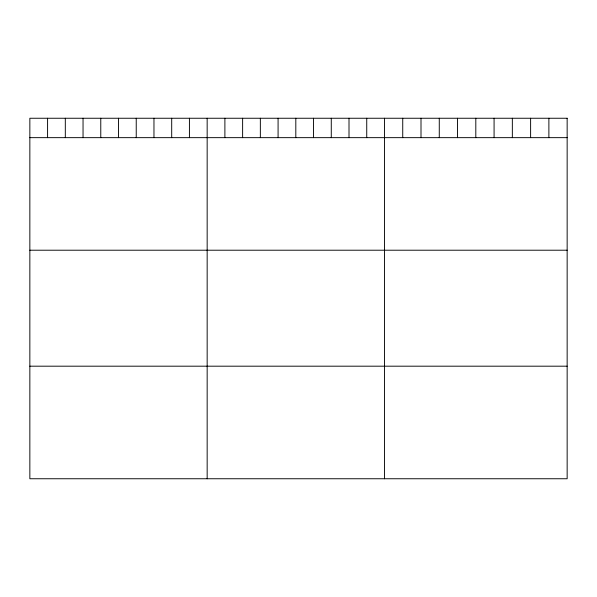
<?xml version="1.0" encoding="UTF-8"?>
<svg xmlns="http://www.w3.org/2000/svg" width="597" height="597" viewBox="0 0 597 597"><rect width="100%" height="100%" fill="white"/><g stroke="black" fill="none" stroke-linecap="round" stroke-linejoin="round"><path stroke-width="0.9" d="M29.85 137.653L567.15 137.653M29.85 250.21L567.15 250.21M29.85 366.185L567.15 366.185M548.882 118.251L548.882 137.653M530.614 118.251L530.614 137.653M512.345 118.251L512.345 137.653M494.077 118.251L494.077 137.653M475.809 118.251L475.809 137.653M457.541 118.251L457.541 137.653M439.273 118.251L439.273 137.653M421.004 118.251L421.004 137.653M402.736 118.251L402.736 137.653M384.468 118.251L384.468 478.749M366.737 118.251L366.737 137.653M349.006 118.251L349.006 137.653M331.275 118.251L331.275 137.653M313.544 118.251L313.544 137.653M295.813 118.251L295.813 137.653M278.083 118.251L278.083 137.653M260.352 118.251L260.352 137.653M242.621 118.251L242.621 137.653M224.89 118.251L224.89 137.653M207.159 118.251L207.159 478.749M189.428 118.251L189.428 137.653M171.697 118.251L171.697 137.653M153.966 118.251L153.966 137.653M136.235 118.251L136.235 137.653M118.505 118.251L118.505 137.653M100.774 118.251L100.774 137.653M83.043 118.251L83.043 137.653M65.312 118.251L65.312 137.653M47.581 118.251L47.581 137.653M567.15 118.251L29.85 118.251L29.85 478.749L567.15 478.749L567.15 118.251"/></g></svg>
